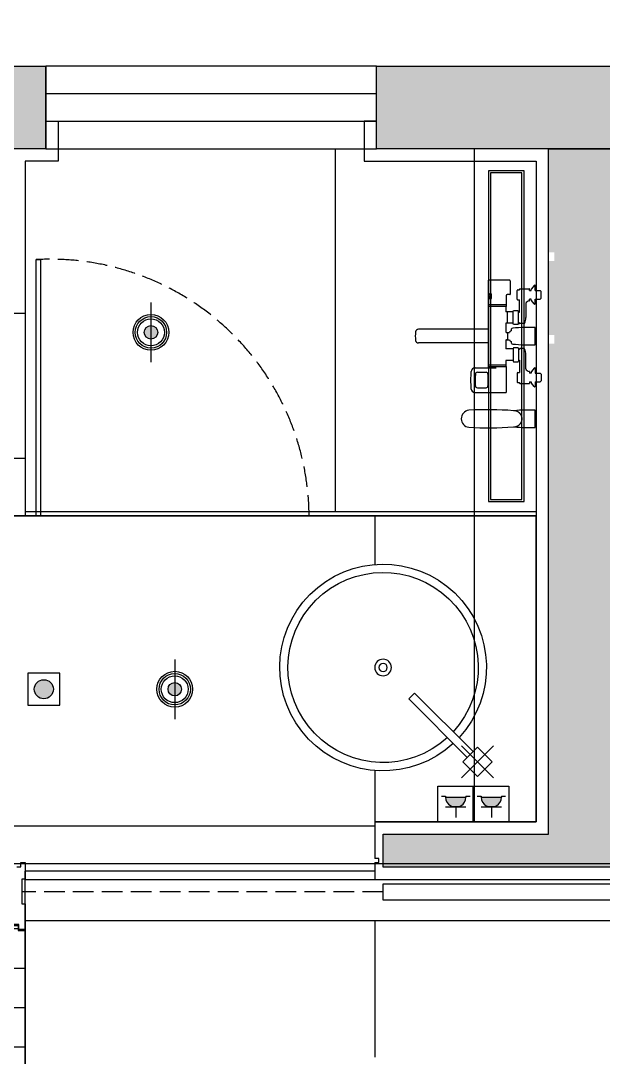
# Model space of a CAD drawing. Header units: millimetres. Extents: x -108767 to 78913, y -380878 to 1470.
# Drawn here: x 35570 to 36979, y -219577 to -217069 of the extents above; entities that cross this region are included whole.
import ezdxf

# ---------------------------------------------------------------- set-up
doc = ezdxf.new("R2010")
doc.units = ezdxf.units.MM
doc.header["$LTSCALE"] = 10
doc.linetypes.add('DASH', pattern=[0.35, 0.25, -0.1])
doc.linetypes.add('DOTE', pattern=[2.42, 2, -0.2, 0.02, -0.2])
for name, color, linetype in [('2-Kitchen', 4, 'Continuous'), ('NW-01-wall(原有墙体)', 255, 'Continuous'), ('NW-01-尺寸标注', 252, 'Continuous'), ('NW-01wall(新墙体)', 140, 'Continuous'), ('NW-01梁', 4, 'Continuous'), ('NW-02-厨卫具', 44, 'Continuous'), ('NW-02-玻璃隔断', 145, 'Continuous'), ('NW-02-石材完成线', 153, 'Continuous'), ('NW-03-地面铺装', 8, 'Continuous'), ('NW-04-light(天花灯具)', 1, 'Continuous'), ('NW-04-天花造型粗线', 163, 'Continuous'), ('NW-04-天花造型细线', 32, 'Continuous'), ('NW-door(门扇)', 12, 'Continuous'), ('NW-完成面（用于平面）', 43, 'Continuous'), ('NW-强弱电插座', 223, 'Continuous'), ('NW-强电插座', 223, 'Continuous'), ('PM-26地漏', 4, 'Continuous'), ('平面图', 7, 'Continuous')]:
    doc.layers.add(name, color=color, linetype=linetype)

# ---------------------------------------------------------------- blocks, each defined once
blk = doc.blocks.new('zdsf')
at = {"layer": '2-Kitchen'}
for p, q in [((267.1, 189.3), (189.3, 267.1)), ((189.3, 189.3), (267.1, 267.1)), ((192.8, 228.2), (228.2, 263.5)), ((228.2, 263.5), (263.5, 228.2)), ((228.2, 192.8), (192.8, 228.2)), ((263.5, 228.2), (228.2, 192.8)), ((62, 76.1), (203.4, 217.6)), ((217.6, 203.4), (76.1, 62)), ((203.4, 217.6), (217.6, 203.4)), ((76.1, 62), (62, 76.1))]:
    blk.add_line(p, q, dxfattribs=at)
for radius in [20, 10]:
    blk.add_circle((0, 0), radius, dxfattribs=at)
for radius, start, end in [(250, 47.2924, 42.7076), (230, 47.4919, 42.5081)]:
    blk.add_arc((0, 0), radius, start, end, dxfattribs=at)
blk = doc.blocks.new('2.7_C-001')
at = {"color": 8}
for p, q in [((-11.05, -0.22), (-10.82, 0)), ((-9.17, 0), (-10.82, 0)), ((9.17, 0), (10.82, 0)), ((11.05, -0.22), (10.82, 0)), ((-11.05, -1.4), (-12.3, -1.4)), ((-12.3, -1.4), (-12.3, -1.48)), ((-12.21, -1.68), (-11.41, -2.35)), ((-11.05, -2.4), (-11.28, -2.4)), ((-11.05, -1.4), (-11.05, -0.22)), ((-11.05, -2.8), (-11.05, -2.4)), ((-8.95, -0.22), (-9.17, 0)), ((-8.95, -1.4), (-8.95, -0.22)), ((-7.7, -1.4), (-8.95, -1.4)), ((-8.72, -2.4), (-8.95, -2.4)), ((-8.95, -2.4), (-8.95, -2.8)), ((-7.79, -1.68), (-8.59, -2.35)), ((-7.7, -1.4), (-7.7, -1.48)), ((2.09, -1.4), (-2.09, -1.4)), ((7.7, -1.4), (8.95, -1.4)), ((7.7, -1.4), (7.7, -1.48)), ((7.79, -1.68), (8.59, -2.35)), ((8.72, -2.4), (8.95, -2.4)), ((8.95, -0.22), (9.17, 0)), ((8.95, -1.4), (8.95, -0.22)), ((8.95, -2.4), (8.95, -2.8)), ((11.05, -1.4), (11.05, -0.22)), ((11.05, -1.4), (12.3, -1.4)), ((11.05, -2.4), (11.28, -2.4)), ((11.05, -2.8), (11.05, -2.4)), ((12.21, -1.68), (11.41, -2.35)), ((12.3, -1.4), (12.3, -1.48)), ((22.09, -1.4), (17.91, -1.4)), ((-11.47, -5.1), (-11.47, -2.9)), ((-11.05, -2.8), (-11.37, -2.8)), ((-8.62, -2.8), (-8.95, -2.8)), ((-7.88, -3.7), (-4.5, -3.7)), ((-3.02, -4.09), (-3.02, -5.1)), ((3.02, -4.09), (3.02, -5.1)), ((7.88, -3.7), (4.5, -3.7)), ((8.62, -2.8), (8.95, -2.8)), ((11.05, -2.8), (11.37, -2.8)), ((11.47, -5.1), (11.47, -2.9)), ((-13.4, -7.5), (-10.1, -7.5)), ((-11.21, -5.2), (-11.37, -5.2)), ((-11.23, -5.2), (-11.23, -5.2)), ((-11.23, -5.2), (-11.2, -5.2)), ((-11.2, -5.65), (-11.2, -5.2)), ((-8.95, -5.8), (-11.05, -5.8)), ((-8.8, -5.65), (-8.8, -5.2)), ((-5.78, -5.2), (-8.8, -5.2)), ((-6.2, -5.54), (-6.03, -5.44)), ((-6.2, -6.69), (-6.2, -5.54)), ((-6.03, -6.79), (-6.2, -6.69)), ((-2.98, -5.44), (-6.03, -5.44)), ((-2.98, -6.79), (-6.03, -6.79)), ((-5.9, -6.79), (-5.9, -8.49)), ((-5.78, -5.44), (-5.78, -5.2)), ((-3.12, -5.2), (-3.21, -5.2)), ((-3.21, -5.2), (-3.21, -5.44)), ((-3.1, -6.79), (-3.1, -6.79)), ((-3.1, -6.79), (-3.1, -8.49)), ((-2.98, -5.44), (-2.8, -5.54)), ((-2.8, -6.69), (-2.98, -6.79)), ((-2.8, -5.54), (-2.8, -6.69)), ((-1.1, -7.52), (-0.88, -7.65)), ((0.88, -7.65), (1.1, -7.52)), ((2.98, -5.44), (2.8, -5.54)), ((2.8, -5.54), (2.8, -6.69)), ((2.8, -6.69), (2.98, -6.79)), ((2.98, -5.44), (6.02, -5.44)), ((2.98, -6.79), (6.02, -6.79)), ((3.1, -6.79), (3.1, -6.79)), ((3.1, -6.79), (3.1, -8.49)), ((3.12, -5.2), (3.21, -5.2)), ((3.21, -5.2), (3.21, -5.44)), ((5.78, -5.2), (8.8, -5.2)), ((5.78, -5.44), (5.78, -5.2)), ((5.9, -6.79), (5.9, -8.49)), ((6.2, -5.54), (6.02, -5.44)), ((6.02, -6.79), (6.2, -6.69)), ((6.2, -6.69), (6.2, -5.54)), ((8.8, -5.65), (8.8, -5.2)), ((8.95, -5.8), (11.05, -5.8)), ((11.2, -5.65), (11.2, -5.2)), ((11.22, -5.2), (11.2, -5.2)), ((11.21, -5.2), (11.37, -5.2)), ((11.22, -5.2), (11.22, -5.2)), ((-13.55, -7.65), (-13.55, -12.68)), ((-10.05, -7.55), (-10.05, -8.17)), ((-9.75, -8.47), (-7.15, -8.47)), ((-7.55, -8.47), (-7.55, -12.83)), ((-7.15, -8.47), (-7.15, -12.83)), ((-7.15, -8.49), (-5.9, -8.49)), ((-3.1, -8.15), (-5.9, -8.15)), ((-3.1, -8.49), (-0.98, -8.49)), ((-0.88, -8.39), (-0.88, -7.65)), ((-0.88, -8.15), (0.88, -8.15)), ((0.88, -8.39), (0.88, -7.65)), ((0.97, -8.49), (3.1, -8.49)), ((5.9, -8.49), (7.35, -8.49)), ((7, -8.49), (7, -12.81)), ((7.34, -8.59), (7.35, -8.59)), ((7.34, -8.62), (7.35, -8.62)), ((7.35, -8.47), (13.6, -8.47)), ((7.35, -12.81), (7.35, -8.47)), ((13.6, -15.96), (13.6, -8.47)), ((-9.07, -12.02), (-10.26, -12.02)), ((-10.26, -12.49), (-10.26, -12.02)), ((-9.07, -12.49), (-9.07, -12.02)), ((7.65, -15.95), (7.65, -10.88)), ((-13.4, -12.83), (-7.15, -12.83)), ((-7.6, -12.83), (-7.6, -12.83)), ((-7.15, -12.81), (7.65, -12.81)), ((-1.65, -12.81), (-1.65, -29.65)), ((1.65, -12.81), (1.65, -29.65)), ((6.21, -12.81), (6.22, -12.81)), ((7.34, -12.68), (7.35, -12.68)), ((7.34, -12.71), (7.35, -12.71)), ((8.75, -15.41), (8.75, -13.31)), ((9.2, -12.86), (12.05, -12.86)), ((12.5, -15.41), (12.5, -13.31))]:
    blk.add_line(p, q, dxfattribs=at)
blk.add_lwpolyline([(18.04, -6.68, 0.033424), (17.94, -17.49)], format="xyb", dxfattribs=at)
blk.add_polyline3d([(21.96, -6.68, 0), (21.96, -6.63, 0), (21.96, -6.58, 0), (21.95, -6.52, 0), (21.95, -6.47, 0), (21.94, -6.42, 0), (21.94, -6.37, 0), (21.93, -6.32, 0), (21.92, -6.27, 0), (21.91, -6.22, 0), (21.9, -6.17, 0), (21.89, -6.12, 0), (21.88, -6.07, 0), (21.86, -6.02, 0), (21.84, -5.97, 0), (21.83, -5.93, 0), (21.81, -5.88, 0), (21.79, -5.83, 0), (21.77, -5.78, 0), (21.75, -5.74, 0), (21.73, -5.69, 0), (21.7, -5.65, 0), (21.68, -5.6, 0), (21.66, -5.56, 0), (21.63, -5.52, 0), (21.6, -5.47, 0), (21.57, -5.43, 0), (21.54, -5.39, 0), (21.51, -5.35, 0), (21.48, -5.31, 0), (21.45, -5.27, 0), (21.42, -5.24, 0), (21.39, -5.2, 0), (21.35, -5.16, 0), (21.32, -5.13, 0), (21.28, -5.1, 0), (21.24, -5.06, 0), (21.21, -5.03, 0), (21.17, -5, 0), (21.13, -4.97, 0), (21.09, -4.94, 0), (21.05, -4.91, 0), (21.01, -4.89, 0), (20.97, -4.86, 0), (20.92, -4.84, 0), (20.88, -4.81, 0), (20.84, -4.79, 0), (20.79, -4.77, 0), (20.75, -4.75, 0), (20.71, -4.73, 0), (20.66, -4.71, 0), (20.61, -4.69, 0), (20.57, -4.68, 0), (20.52, -4.66, 0), (20.48, -4.65, 0), (20.43, -4.64, 0), (20.38, -4.63, 0), (20.33, -4.62, 0), (20.29, -4.61, 0), (20.24, -4.6, 0), (20.19, -4.6, 0), (20.14, -4.59, 0), (20.1, -4.59, 0), (20.05, -4.59, 0), (20, -4.59, 0), (19.95, -4.59, 0), (19.9, -4.59, 0), (19.86, -4.59, 0), (19.81, -4.6, 0), (19.76, -4.6, 0), (19.71, -4.61, 0), (19.67, -4.62, 0), (19.62, -4.63, 0), (19.57, -4.64, 0), (19.52, -4.65, 0), (19.48, -4.66, 0), (19.43, -4.68, 0), (19.39, -4.69, 0), (19.34, -4.71, 0), (19.29, -4.73, 0), (19.25, -4.75, 0), (19.21, -4.77, 0), (19.16, -4.79, 0), (19.12, -4.81, 0), (19.08, -4.84, 0), (19.03, -4.86, 0), (18.99, -4.89, 0), (18.95, -4.91, 0), (18.91, -4.94, 0), (18.87, -4.97, 0), (18.83, -5, 0), (18.79, -5.03, 0), (18.76, -5.06, 0), (18.72, -5.1, 0), (18.68, -5.13, 0), (18.65, -5.16, 0), (18.61, -5.2, 0), (18.58, -5.24, 0), (18.55, -5.27, 0), (18.52, -5.31, 0), (18.49, -5.35, 0), (18.46, -5.39, 0), (18.43, -5.43, 0), (18.4, -5.47, 0), (18.37, -5.52, 0), (18.34, -5.56, 0), (18.32, -5.6, 0), (18.3, -5.65, 0), (18.27, -5.69, 0), (18.25, -5.74, 0), (18.23, -5.78, 0), (18.21, -5.83, 0), (18.19, -5.88, 0), (18.17, -5.93, 0), (18.16, -5.97, 0), (18.14, -6.02, 0), (18.13, -6.07, 0), (18.11, -6.12, 0), (18.1, -6.17, 0), (18.09, -6.22, 0), (18.08, -6.27, 0), (18.07, -6.32, 0), (18.06, -6.37, 0), (18.06, -6.42, 0), (18.05, -6.47, 0), (18.05, -6.52, 0), (18.04, -6.58, 0), (18.04, -6.63, 0), (18.04, -6.68, 0)], dxfattribs=at)
for centre, radius, start, end in [((-12.05, -1.48), 0.25, 180, 229.8991), ((-11.28, -2.2), 0.2, 229.8991, 270), ((-8.72, -2.2), 0.2, 270, 310.1009), ((-7.95, -1.48), 0.25, 310.1009, 0), ((36.96, -2.85), 39.08, 177.8733, 185.8818), ((-36.96, -2.85), 39.08, 354.1182, 2.1267), ((7.95, -1.48), 0.25, 180, 229.8991), ((8.72, -2.2), 0.2, 229.8991, 270), ((11.28, -2.2), 0.2, 270, 310.1009), ((12.05, -1.48), 0.25, 310.1009, 0), ((56.96, -2.85), 39.08, 177.8733, 185.348), ((-16.96, -2.85), 39.08, 354.652, 2.1267), ((-11.37, -2.9), 0.1, 89.9968, 179.9968), ((-8.62, -2.9), 0.1, 4.9086, 89.9968), ((-7.59, -2.81), 0.935, 184.9086, 251.8632), ((-4.5, -7.2), 3.5, 66.1425, 89.9968), ((-3.12, -4.09), 0.1, 359.9968, 66.1425), ((3.12, -4.09), 0.1, 113.8575, 180.0032), ((4.5, -7.2), 3.5, 90.0032, 113.8575), ((7.59, -2.81), 0.935, 288.1368, 355.0914), ((8.62, -2.9), 0.1, 90.0032, 175.0914), ((11.37, -2.9), 0.1, 0.0032, 90.0032), ((-13.4, -7.65), 0.15, 90, 180), ((-11.37, -5.1), 0.1, 179.9968, 269.9968), ((-11.05, -5.65), 0.15, 180, 270), ((-10.1, -7.55), 0.05, 0, 90), ((-8.95, -5.65), 0.15, 270, 0), ((-3.12, -5.1), 0.1, 267.1308, 359.9968), ((-1.42, -6.8), 0.5, 185.8818, 231.8718), ((-1.36, -6.04), 1.22, 252.2321, 274.3519), ((0, -6.65), 1.4, 205.4773, 218.2126), ((0, -6.65), 1.4, 321.7861, 334.5228), ((1.36, -6.04), 1.22, 265.6471, 287.7679), ((1.42, -6.8), 0.5, 308.1282, 354.1182), ((3.12, -5.1), 0.1, 180.0032, 272.8692), ((8.95, -5.65), 0.15, 180, 270), ((11.05, -5.65), 0.15, 270, 0), ((11.37, -5.1), 0.1, 270.0032, 0.0032), ((-58.73, -12.8), 80.93, 356.6814, 4.3387), ((-9.75, -8.17), 0.3, 180, 270), ((-0.98, -8.39), 0.1, 270, 0), ((0.97, -8.39), 0.1, 180, 270), ((-10.18, -12.12), 0.0938, 209.0373, 252.3079), ((-10.18, -12.44), 0.0938, 209.0373, 252.3079), ((-9.91, -11.26), 1, 252.3079, 262.9459), ((-9.91, -11.58), 1, 252.3079, 262.9459), ((-9.66, -9.3), 2.98, 262.9459, 277.0541), ((-9.42, -11.26), 1, 277.0541, 287.6921), ((-9.42, -11.58), 1, 277.0541, 287.6921), ((-9.15, -12.12), 0.0938, 287.6921, 330.9627), ((-9.15, -12.44), 0.0938, 287.6921, 330.9627), ((-13.4, -12.68), 0.15, 180, 270), ((-9.66, -9.62), 2.98, 262.9459, 277.0541), ((9.2, -13.31), 0.45, 90, 180), ((12.05, -13.31), 0.45, 360, 90), ((8.65, -15.95), 1, 180, 264.6674), ((10.65, 5.45), 22.5, 264.6674, 275.2241), ((9.25, -15.4), 0.5, 180, 265.9711), ((10.65, 4.45), 20.4, 265.9711, 273.8952), ((12, -15.4), 0.5, 273.8952, 360), ((12.6, -15.96), 1, 275.2087, 0), ((20, -17.25), 2.07, 186.5515, 353.4485), ((-0.95, -29.65), 0.7, 180, 261.1861), ((0.95, -29.65), 0.7, 278.8139, 0), ((0, -23.52), 6.9, 261.1861, 278.8139)]:
    blk.add_arc(centre, radius, start, end, dxfattribs=at)
blk = doc.blocks.new('防水筒灯')
h = blk.add_hatch(color=250)
h.paths.add_polyline_path([(0, 0), (0, 30, 0.414214), (-30, 0)])
h.paths.add_polyline_path([(0, -30), (0, 0), (-30, 0, 0.414214)])
h.paths.add_polyline_path([(30, 0), (0, 0), (0, -30, 0.414214)])
h.paths.add_polyline_path([(30, 0, 0.414214), (0, 30), (0, 0)])
at = {"color": 250, "linetype": 'DOTE', "ltscale": 25}
blk.add_line((0, 133.3), (0, -133.3), dxfattribs=at)
blk.add_lwpolyline([(-133.3, 0, 0, 0, 0), (133.3, 0, 40, 40, 0)], format="xyseb", dxfattribs=at)
for radius in [80, 30]:
    blk.add_circle((0, 0), radius)
at = {"color": 250}
for radius in [70, 60]:
    blk.add_circle((0, 0), radius, dxfattribs=at)
blk = doc.blocks.new('*U242')
at = {"layer": 'NW-04-light(天花灯具)', "color": 1, "linetype": 'DASH', "ltscale": 15, "xscale": 0.0144, "yscale": 0.0144, "zscale": 0.0144}
blk.add_blockref('防水筒灯', (150846.456, -14076.759), dxfattribs=at)
blk = doc.blocks.new('_LINKPT1')
blk.add_line((0, 0), (0, 0))
blk = doc.blocks.new('单相二三极安全插座')
at = {"linetype": 'Continuous'}
for p, q in [((-33.3, 49.9), (-23.8, 49.9)), ((-23.8, 49.9), (-23.8, 47.5)), ((23.8, 49.9), (23.8, 47.5)), ((23.8, 49.9), (33.3, 49.9)), ((-23.8, 47.5), (23.8, 47.5)), ((23.8, 23.8), (-23.8, 23.8)), ((0, 23.8), (0, 0))]:
    blk.add_line(p, q, dxfattribs=at)
blk.add_arc((0, 47.5), 23.8, 180, 0, dxfattribs=at)
for points in [[(20.6, 35.7), (-20.6, 35.7), (23.8, 47.5), (-23.8, 47.5)], [(11.9, 27), (-11.9, 27), (20.6, 35.7), (-20.6, 35.7)], [(0, 23.8), (0, 23.8), (11.9, 27), (-11.9, 27)]]:
    blk.add_solid(points, dxfattribs=at)
at = {"linetype": 'Continuous', "xscale": 0.0950808586651788, "yscale": 0.0950808586651788, "zscale": 0.0950808586651788}
blk.add_blockref('_LINKPT1', (0, 0), dxfattribs=at)
blk = doc.blocks.new('*U125')
at = {"layer": 'NW-强电插座', "elevation": 0}
blk.add_lwpolyline([(182.9, 2064.7), (268.9, 2064.7), (268.9, 1978.7), (182.9, 1978.7), (182.9, 2064.7)], dxfattribs=at)
at = {"layer": 'NW-强电插座', "xscale": 1.03544, "yscale": 1.03544, "zscale": 1.03544}
blk.add_blockref('单相二三极安全插座', (226.8, 1989.1), dxfattribs=at)
blk = doc.blocks.new('*U61')
h = blk.add_hatch(color=256)
h.dxf.hatch_style = 1
edge = h.paths.add_edge_path()
edge.add_arc((0, 40), 30, 0, 360)
blk.add_lwpolyline([(-50, -10), (50, -10), (50, 90), (-50, 90)], close=True)
blk.add_circle((0, 40), 30)
blk = doc.blocks.new('*U264')
at = {"layer": 'NW-强电插座', "xscale": 0.7704166666280803, "yscale": 0.7704166666280803, "zscale": 0.7704166666280803}
blk.add_blockref('*U61', (225.9, 1986.4), dxfattribs=at)

msp = doc.modelspace()

# ---------------------------------------------------------------- hatches: boundary and pattern name
at = {"layer": 'NW-01-wall(原有墙体)'}
h = msp.add_hatch(color=250, dxfattribs=at)
h.dxf.hatch_style = 1
h.paths.add_polyline_path([(36430.2, -217378.6), (37420.2, -217378.6), (37420.2, -217098.6), (37220.2, -217098.6), (37220.2, -217178.6), (36430.2, -217178.6)])
h = msp.add_hatch(color=250, dxfattribs=at)
h.dxf.hatch_style = 1
h.paths.add_polyline_path([(32700.2, -217378.6), (35630.2, -217378.6), (35630.2, -217178.6), (32700.2, -217178.6)])
at = {"layer": 'NW-03-地面铺装'}
h = msp.add_hatch(dxfattribs=at)
h.set_pattern_fill('DOLMIT', color=250, scale=15)
h.paths.add_polyline_path([(35580.2, -220068), (35580.2, -219267.6), (35565.2, -219267.6), (35565.2, -219255.6), (35530.2, -219255.6), (35530.2, -219235.6), (34740.2, -219235.6), (34740.2, -219195.6), (34690.2, -219195.6), (34690.2, -219235.6), (34670.2, -219235.6), (34670.2, -217516.6), (31320.2, -217516.6), (31320.2, -220126.6), (34096.6, -220126.6), (34096.6, -220626.6), (35410.2, -220626.6), (35410.2, -220100), (35530.2, -220100), (35530.2, -220080), (35565.2, -220080), (35565.2, -220068), (35580.2, -220068)])
at = {"layer": '平面图'}
h = msp.add_hatch(dxfattribs=at)
h.set_pattern_fill('14砌块砖隔墙', color=250, scale=184.459189, style=0, pattern_type=2)
h.set_pattern_definition([(0, (54.42, -56.26), (92.2296, 184.45919), [0, -184.45919]), (0, (-53.5, -81.16), (92.2296, 184.45919), [0, -184.45919]), (0, (6.46, -83), (92.2296, 184.45919), [0, -184.45919]), (0, (71.94, -28.6), (92.2296, 184.45919), [0, -184.45919]), (0, (-4.61, -92.23), (92.2296, 184.45919), [0, -184.45919]), (0, (90.39, 87.62), (92.2296, 184.45919), [0, -184.45919]), (0, (34.12, 72.86), (92.2296, 184.45919), [0, -184.45919]), (0, (63.64, 49.8), (92.2296, 184.45919), [0, -184.45919]), (0, (-86.7, 46.11), (92.2296, 184.45919), [0, -184.45919]), (0, (3.69, 37.81), (92.2296, 184.45919), [0, -184.45919]), (0, (-31.36, -9.22), (92.2296, 184.45919), [0, -184.45919]), (0, (-29.51, -78.4), (92.2296, 184.45919), [0, -184.45919]), (0, (39.66, -85.77), (92.2296, 184.45919), [0, -184.45919]), (0, (90.39, -4.61), (92.2296, 184.45919), [0, -184.45919]), (0, (-82.08, -33.2), (92.2296, 184.45919), [0, -184.45919]), (0, (-66.4, -1.84), (92.2296, 184.45919), [0, -184.45919]), (0, (5.53, -14.76), (92.2296, 184.45919), [0, -184.45919]), (0, (-20.29, -41.5), (92.2296, 184.45919), [0, -184.45919]), (0, (-35.05, 19.37), (92.2296, 184.45919), [0, -184.45919]), (0, (-11.99, 88.54), (92.2296, 184.45919), [0, -184.45919]), (0, (-74.7, -71.94), (92.2296, 184.45919), [0, -184.45919]), (0, (26.75, 50.73), (92.2296, 184.45919), [0, -184.45919]), (0, (-59.03, 53.5), (92.2296, 184.45919), [0, -184.45919]), (0, (-73.78, 77.47), (92.2296, 184.45919), [0, -184.45919]), (130.601294, (79.054, 29.865), (-461.14796828, 553.37757044), [8.09824, -3393.16109]), (18.434949, (65.878, 33.378), (461.1479726, 184.4591883), [8.33302, -1158.28932]), (90, (65.88, 25.47), (92.229595, 184.45919), [7.9054, -361.01297]), (161.565051, (73.784, 22.838), (-461.1479766, 184.459176), [8.33302, -1158.28932]), (53.130102, (73.784, 22.838), (92.2295947, 184.459189), [8.78377, -913.51216]), (135, (80.81, -71.15), (-92.229606, 184.459177), [7.45328, -514.2761]), (45, (70.27, -71.15), (92.229594, 184.459189), [7.45328, -514.2761]), (135, (75.54, -76.42), (-92.229606, 184.459177), [7.45328, -514.2761]), (45, (75.54, -76.42), (92.229594, 184.459189), [7.45328, -514.2761]), (116.56505, (-7.9, 52.7), (-1e-05, 368.91837), [9.82055, -196.41107]), (180, (-12.3, 61.49), (-92.2296, 184.45919), [10.54053, -173.91866]), (63.43495, (-27.23, 52.7), (1e-07, 368.91838), [9.82055, -196.41107]), (116.56505, (-22.84, 43.92), (-1e-05, 368.91837), [9.82055, -196.41107]), (0, (-22.84, 43.92), (92.2296, 184.45919), [10.54053, -173.91866]), (63.43495, (-12.3, 43.92), (1e-07, 368.91838), [9.82055, -196.41107]), (107.102728, (61.4864, -9.662), (-276.6887736, 922.29594868), [11.94722, -5005.8852]), (143.972626, (57.973, 1.757), (-1752.362276, 1291.21432354), [11.94722, -2496.96889]), (180, (48.31, 8.78), (-92.2296, 184.45919), [11.4189, -173.04028]), (36.027373, (27.23, 1.757), (1752.3622853, 1291.2143111), [11.94722, -2496.96889]), (71.565051, (23.716, -8.784), (276.6887854, 922.2959447), [11.11069, -1155.51165]), (107.102728, (27.23, -20.203), (-276.6887736, 922.29594868), [11.94722, -5005.8852]), (143.972626, (36.892, -27.23), (-1752.362276, 1291.21432354), [11.94722, -2496.96889]), (0, (36.9, -27.23), (92.2296, 184.45919), [11.4189, -173.04028]), (36.027373, (48.311, -27.23), (1752.3622853, 1291.2143111), [11.94722, -2496.96889]), (71.565051, (57.973, -20.203), (276.6887854, 922.2959447), [11.11069, -1155.51165]), (150.255118, (63.243, 76.419), (-276.6887842, 184.4591867), [7.0817, -1480.07582]), (90, (57.09, 72.905), (92.229595, 184.45919), [7.02702, -361.89135]), (29.744881, (57.095, 72.905), (276.6887837, 184.4591882), [7.0817, -1480.07582]), (116.56505, (20.2, -54.46), (-1e-05, 368.91837), [9.82055, -196.41107]), (168.690067, (15.81, -45.676), (-830.0663521, 184.4591846), [8.95772, -1872.16411]), (41.185925, (0, -50.0675), (2305.73985582, 2029.05106764), [9.33728, -3912.31871]), (90, (0, -58.85), (92.229595, 184.45919), [8.78377, -360.1346]), (138.814074, (7.027, -65), (-2305.7398288, 2029.0510983), [9.33728, -3912.31871]), (16.699244, (7.027, -65), (3043.57661373, 922.29594078), [9.17053, -3842.45037]), (60.945396, (15.811, -62.365), (92.22959487, 184.45918847), [9.04345, -3789.20364]), (109.983106, (-57.0945, 22.838), (-461.14797504, 1291.2143218), [10.28114, -4307.79774]), (155.556045, (-60.608, 32.5), (-1198.98473437, 553.3775561), [10.61347, -4447.04414]), (24.4439547, (-79.932, 32.5), (1198.9847304, 553.37756493), [10.61347, -4447.04414]), (70.0168934, (-83.446, 22.838), (461.1479747, 1291.21432201), [10.28114, -4307.79774]), (109.983106, (-79.932, 13.176), (-461.14797504, 1291.2143218), [10.28114, -4307.79774]), (160.016893, (-70.27, 9.662), (-461.1479749, 184.4591814), [10.28114, -2148.75827]), (19.9831065, (-70.27, 9.662), (461.1479721, 184.4591895), [10.28114, -2148.75827]), (70.0168934, (-60.608, 13.176), (461.1479747, 1291.21432201), [10.28114, -4307.79774]), (122.005383, (11.419, 6.149), (-92.2296072, 184.4591801), [8.2866, -1731.89791]), (18.434949, (-0.878, 10.54), (461.1479726, 184.4591883), [8.33302, -1158.28932]), (90, (-0.88, 2.635), (92.229595, 184.45919), [7.9054, -361.01297]), (161.565051, (7.027, 0), (-461.1479766, 184.459176), [8.33302, -1158.28932]), (54.462322, (7.027, 0), (645.6071612, 922.2959445), [7.55608, -3165.99978]), (116.56505, (-42.16, -38.65), (-1e-05, 368.91837), [9.82055, -196.41107]), (180, (-46.55, -29.86), (-92.2296, 184.45919), [9.66215, -174.79703]), (59.036243, (-61.486, -38.649), (92.2295948, 184.4591881), [10.24355, -2140.9016]), (120.963756, (-56.216, -47.432), (-92.2296071, 184.4591806), [10.24355, -2140.9016]), (0, (-56.22, -47.43), (92.2296, 184.45919), [9.66215, -174.79703]), (63.43495, (-46.55, -47.43), (1e-07, 368.91838), [9.82055, -196.41107])])
h.paths.add_polyline_path([(36996.1, -217378.6), (36846.1, -217378.6), (36846.1, -217628.7), (36860.1, -217628.7), (36860.1, -217649.7), (36846.1, -217649.7), (36846.1, -217828.7), (36860.1, -217828.7), (36860.1, -217849.7), (36846.1, -217849.7), (36846.1, -219036.6), (36446.1, -219036.6), (36446.1, -219116.6), (37616.2, -219116.6), (37616.2, -219016.6), (36996.1, -219016.6)])

# ---------------------------------------------------------------- linework, layer by layer
at = {"layer": 'NW-01-wall(原有墙体)'}
for p, q in [((35630.2, -217178.6), (35630.2, -217378.6)), ((35630.2, -217378.6), (35630.2, -217178.6)), ((36430.2, -217245.2), (35630.2, -217245.2)), ((35630.2, -217311.9), (36430.2, -217311.9))]:
    msp.add_line(p, q, dxfattribs=at)
for points in [[(36430.2, -217378.6), (36430.2, -217178.6), (37220.2, -217178.6), (37220.2, -217098.6), (37420.2, -217098.6), (37420.2, -217378.6), (36430.2, -217378.6)], [(32700.2, -217178.6), (35630.2, -217178.6), (35630.2, -217378.6), (32700.2, -217378.6)], [(35630.2, -217378.6), (36430.2, -217378.6), (36430.2, -217178.6), (35630.2, -217178.6)]]:
    msp.add_lwpolyline(points, close=True, dxfattribs=at)
at = {"layer": 'NW-01-尺寸标注'}
msp.add_line((36330.2, -217378.6), (36330.2, -218256.6), dxfattribs=at)
at = {"layer": 'NW-01wall(新墙体)'}
msp.add_lwpolyline([(36846.1, -217378.6), (36996.1, -217378.6), (36996.1, -219016.6), (37616.2, -219016.6), (37616.2, -219116.6), (36446.1, -219116.6), (36446.1, -219036.6), (36846.1, -219036.6), (36846.1, -217408.6)], close=True, dxfattribs=at)
at = {"layer": 'NW-01梁'}
msp.add_line((39300.2, -219108.6), (34870.2, -219108.6), dxfattribs=at)
at = {"layer": 'NW-02-玻璃隔断', "ltscale": 10}
for p, q in [((36816.1, -218256.6), (35580.2, -218256.6)), ((36816.1, -218266.6), (35580.2, -218266.6))]:
    msp.add_line(p, q, dxfattribs=at)
at = {"layer": 'NW-02-石材完成线'}
msp.add_line((35580.2, -217776.6), (35580.2, -218126.6), dxfattribs=at)
msp.add_lwpolyline([(36426.1, -218882.7), (36426.1, -219006.6), (36816.1, -219006.6), (36816.1, -218266.6), (36426.1, -218266.6), (36426.1, -218383.5)], dxfattribs=at)
at = {"layer": 'NW-03-地面铺装'}
for p, q in [((34900.2, -218266.6), (36816.1, -218266.6)), ((34900.2, -219016.6), (36426.1, -219016.6)), ((35580.2, -223715.8), (35580.2, -219126.6)), ((35580.2, -219146.6), (41200.2, -219146.6))]:
    msp.add_line(p, q, dxfattribs=at)
msp.add_lwpolyline([(35580.2, -220068), (35580.2, -219267.6), (35565.2, -219267.6), (35565.2, -219255.6), (35530.2, -219255.6), (35530.2, -219235.6), (34740.2, -219235.6), (34740.2, -219195.6), (34690.2, -219195.6), (34690.2, -219235.6), (34670.2, -219235.6), (34670.2, -217538.6), (31320.2, -217538.6), (31320.2, -220126.6), (34096.6, -220126.6), (34096.6, -220626.6), (35410.2, -220626.6), (35410.2, -220100), (35530.2, -220100), (35530.2, -220080), (35565.2, -220080), (35565.2, -220068), (35580.2, -220068)], close=True, dxfattribs=at)
msp.add_lwpolyline([(46480.2, -225104.6), (41032.2, -225104.6), (41032.2, -223715.8), (35580.2, -223715.8), (35580.2, -219186.6), (35580.2, -219126.6), (35580.2, -219146.6), (39520.1, -219146.6), (39520.1, -218676.6), (41090.2, -218676.6), (41090.2, -219146.6), (41200.2, -219146.6), (41200.2, -219576.6), (41090.2, -219576.6), (41090.2, -220626.6), (40770.2, -220626.6), (40770.2, -220776.6), (42330.2, -220776.6)], dxfattribs=at)
at = {"layer": 'NW-04-天花造型粗线'}
for p, q in [((36666.1, -217376.6), (36666.1, -219006.6)), ((36426.1, -219126.6), (35580.2, -219126.6)), ((35580.2, -219267.6), (35580.2, -220068))]:
    msp.add_line(p, q, dxfattribs=at)
at = {"layer": 'NW-04-天花造型细线'}
for p, q in [((41200.2, -219246.6), (35580.2, -219246.6)), ((36426.1, -219246.6), (36426.1, -219576.6))]:
    msp.add_line(p, q, dxfattribs=at)
at = {"layer": 'NW-door(门扇)', "color": 8, "linetype": 'DASH', "ltscale": 20}
msp.add_line((36446.1, -219176.6), (35572.8, -219176.6), dxfattribs=at)
at = {"layer": 'NW-door(门扇)'}
for points in [[(35607.2, -218266.6), (35607.2, -217646.6), (35617.2, -217646.6), (35617.2, -218266.6), (35607.2, -218266.6)], [(36446.1, -219156.6), (37362, -219156.6), (37362, -219196.6), (36446.1, -219196.6)], [(35580.2, -220066), (35563.2, -220066), (35563.2, -220078), (35530.2, -220078), (35530.2, -219257.6), (35563.2, -219257.6), (35563.2, -219269.6), (35580.2, -219269.6)]]:
    msp.add_lwpolyline(points, close=True, dxfattribs=at)
at = {"layer": 'NW-door(门扇)', "color": 8, "linetype": 'DASH', "ltscale": 20}
msp.add_arc((35641.8, -218271.1), 625.4, 0.4183, 93.1686, dxfattribs=at)
at = {"layer": 'NW-完成面（用于平面）'}
msp.add_line((35580.2, -217776.6), (35580.2, -218126.6), dxfattribs=at)
for points in [[(36426.1, -219105.6), (36426.1, -219146.6), (37616.2, -219146.6), (37616.2, -219136.6), (37626.2, -219136.6), (37626.2, -219146.6), (37636.2, -219146.6), (37636.2, -218996.6), (37016.1, -218996.6), (37016.1, -217398.6), (37450.2, -217398.6), (37450.2, -217068.6), (37353.5, -217068.6), (37353.5, -217098.6)], [(35630.2, -217311.9), (35660.2, -217311.9), (35660.2, -217408.6), (35580.2, -217408.6), (35580.2, -217776.6), (35320.2, -217776.6)], [(36430.2, -217311.9), (36400.2, -217311.9), (36400.2, -217408.6), (36816.1, -217408.6), (36816.1, -219006.6), (36426.1, -219006.6), (36426.1, -219095.6)], [(35320.2, -218126.6), (35580.2, -218126.6), (35580.2, -218266.6), (35180.2, -218266.6)], [(36426.1, -219105.6), (36436.1, -219105.6), (36436.1, -219095.6), (36426.1, -219095.6)], [(35560.2, -219115.6), (35570.2, -219115.6), (35570.2, -219105.6), (35580.2, -219105.6), (35580.2, -219145.6), (35572.8, -219145.6), (35572.8, -219205.6), (35580.2, -219205.6), (35580.2, -219267.6), (35565.2, -219267.6)]]:
    msp.add_lwpolyline(points, dxfattribs=at)
at = {"layer": 'PM-26地漏', "color": 1}
msp.add_lwpolyline([(36787, -217431.7), (36701, -217431.7), (36701, -218231.7), (36787, -218231.7)], close=True, dxfattribs=at)
at = {"layer": 'PM-26地漏', "color": 251}
msp.add_lwpolyline([(36782, -217436.7), (36706, -217436.7), (36706, -218226.7), (36782, -218226.7)], close=True, dxfattribs=at)

# ---------------------------------------------------------------- block references
at = {"layer": 'NW-02-厨卫具', "xscale": 10, "yscale": 10, "zscale": 10, "rotation": 270}
msp.add_blockref('2.7_C-001', (36828.2, -217831.7), dxfattribs=at)
at = {"layer": 'NW-02-厨卫具', "xscale": -1, "rotation": 180}
msp.add_blockref('zdsf', (36446.1, -218633.5), dxfattribs=at)
at = {"layer": 'NW-04-light(天花灯具)', "xscale": 37.63584, "yscale": 37.63584, "zscale": 37.63584}
for p in [(-5641348.4, 311968.1), (-5641290.9, 311104.6)]:
    msp.add_blockref('*U242', p, dxfattribs=at)
at = {"layer": 'NW-强弱电插座'}
for name, p, xscale, yscale, zscale, rotation in [('*U264', (37639.7, -218911.6), 0.9984580498866216, 0.9984580498866216, 0.9984580498866216, 89.99999999999999), ('*U125', (36394.8, -220982.1), 0.9984580498866217, 0.9984580498866217, 0.9984580498866217, 359.9797979419048), ('*U125', (36480.8, -220982.2), 0.9984580498866217, 0.9984580498866217, 0.9984580498866217, 359.9797979419048)]:
    msp.add_blockref(name, p, dxfattribs=dict(at, xscale=xscale, yscale=yscale, zscale=zscale, rotation=rotation))

doc.saveas('drawing.dxf')
